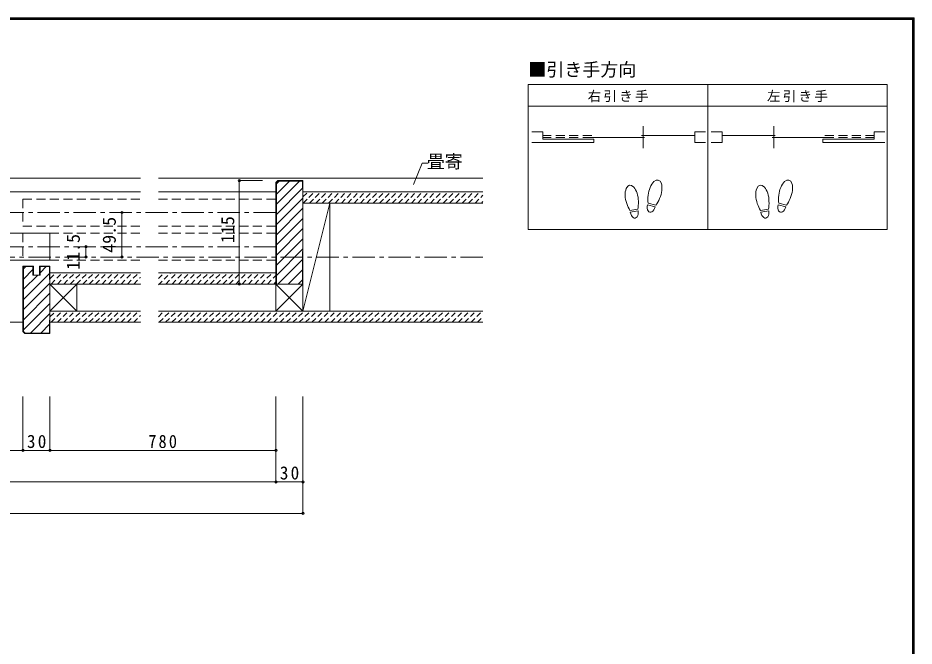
# Model space of a CAD drawing. Units: millimetres at full size, sheet at 1:5. Extents: x -973 to 977, y -701 to 696.
# Drawn here: x -19 to 977, y -2 to 696 of the extents above; entities that cross this region are included whole.
import ezdxf
from ezdxf.enums import TextEntityAlignment as Align

# ---------------------------------------------------------------- set-up
doc = ezdxf.new("R2010")
doc.units = ezdxf.units.MM
doc.header["$LTSCALE"] = 5
doc.header["$PDMODE"] = 32
doc.header["$PDSIZE"] = 2.5
for name, pattern in [('CHAIN1', [8, 5, -1, 1, -1]), ('DASHED1', [1.8, 1.2, -0.6]), ('DASHED2', [3, 2, -1])]:
    doc.linetypes.add(name, pattern=pattern)
for name, color, linetype, lineweight in [('0-1_通り芯', 4, 'CHAIN1', 9), ('0-2_柱', 3, 'Continuous', 9), ('0-3_仕上げ', 2, 'Continuous', 9), ('0-4_枠', 3, 'Continuous', 9), ('0-6_扉', 6, 'Continuous', 9), ('0-8_戸当り', 3, 'Continuous', 9), ('0-A_文字', 7, 'Continuous', 9), ('0-B_寸法', 7, 'Continuous', 9), ('0-C_ハッチ', 4, 'DASHED1', 9), ('F-1_枠', 6, 'Continuous', 9)]:
    doc.layers.add(name, color=color, linetype=linetype, lineweight=lineweight)
doc.styles.add('ＭＳ ゴシック', font='')
doc.styles.get('ＭＳ ゴシック').set_extended_font_data('MS Gothic')

msp = doc.modelspace()

# ---------------------------------------------------------------- linework, layer by layer
at = {"layer": '0-1_通り芯'}
for p, q in [((267.653, 479.5), (-523.347, 479.5)), ((267.653, 441.5), (-264.347, 441.5)), ((497.653, 430), (-742.347, 430))]:
    msp.add_line(p, q, dxfattribs=at)
at = {"layer": '0-2_柱', "color": 7}
for p, q in [((297.653, 370), (327.73, 490)), ((46.653, 400), (16.653, 370)), ((16.653, 400), (46.653, 370)), ((297.653, 400), (267.653, 370)), ((267.653, 400), (297.653, 370))]:
    msp.add_line(p, q, dxfattribs=at)
at = {"layer": '0-2_柱'}
for p, q in [((327.73, 370), (327.73, 490)), ((297.653, 400), (297.653, 370)), ((267.653, 370), (297.653, 370))]:
    msp.add_line(p, q, dxfattribs=at)
msp.add_lwpolyline([(16.653, 370), (46.653, 370), (46.653, 400), (16.653, 400)], close=True, dxfattribs=at)
msp.add_lwpolyline([(297.653, 400), (267.653, 400), (267.653, 370)], dxfattribs=at)
at = {"layer": '0-3_仕上げ'}
for p, q in [((117.153, 517.5), (-113.847, 517.5)), ((497.653, 517.5), (137.153, 517.5)), ((297.653, 502.5), (497.653, 502.5)), ((297.653, 490), (497.653, 490)), ((16.653, 412.5), (117.153, 412.5)), ((137.153, 412.5), (267.653, 412.5)), ((16.653, 400), (117.153, 400)), ((137.153, 400), (297.653, 400)), ((117.153, 370), (16.653, 370)), ((497.653, 370), (137.153, 370)), ((117.153, 357.5), (16.653, 357.5)), ((497.653, 357.5), (137.153, 357.5))]:
    msp.add_line(p, q, dxfattribs=at)
at = {"layer": '0-4_枠'}
for p, q in [((269.774, 515), (267.653, 512.879)), ((267.653, 512.879), (267.653, 400)), ((269.981, 514.5), (268.153, 512.671)), ((268.153, 400), (268.153, 512.671)), ((269.774, 515), (297.653, 515)), ((269.981, 514.5), (297.153, 514.5)), ((297.153, 514.5), (297.153, 506)), ((297.653, 515), (297.653, 400)), ((297.653, 506), (297.153, 506)), ((297.153, 436), (297.153, 400)), ((297.153, 436), (297.653, 436)), ((-13.347, 347.121), (-13.347, 420)), ((-13.347, 420), (-1.797, 420)), ((-12.847, 347.328), (-12.847, 419.5)), ((-12.847, 419.5), (-2.297, 419.5)), ((-2.297, 410), (-2.297, 419.5)), ((-1.797, 410), (-1.797, 420)), ((16.653, 420), (5.103, 420)), ((5.103, 410), (5.103, 420)), ((16.153, 419.5), (5.603, 419.5)), ((5.603, 410), (5.603, 419.5)), ((16.153, 405), (16.153, 419.5)), ((16.653, 345), (16.653, 420)), ((-2.297, 410), (5.603, 410)), ((16.153, 405), (16.653, 405)), ((267.653, 400), (297.653, 400)), ((16.153, 360), (16.653, 360)), ((16.153, 345.5), (16.153, 360)), ((-11.226, 345), (-13.347, 347.121)), ((-11.019, 345.5), (-12.847, 347.328)), ((-11.226, 345), (16.653, 345)), ((-11.019, 345.5), (16.153, 345.5))]:
    msp.add_line(p, q, dxfattribs=at)
at = {"layer": '0-4_枠', "color": 4}
for p, q in [((-113.847, 502.5), (117.153, 502.5)), ((137.153, 502.5), (267.653, 502.5)), ((-47.165, 357.5), (-13.347, 357.5))]:
    msp.add_line(p, q, dxfattribs=at)
at = {"layer": '0-6_扉', "color": 2, "linetype": 'DASHED2'}
for p, q in [((-13.347, 494.5), (117.153, 494.5)), ((137.153, 494.5), (267.653, 494.5)), ((267.653, 494.5), (267.653, 464.5)), ((137.153, 464.5), (267.653, 464.5)), ((-13.347, 456.5), (-13.347, 426.5)), ((-13.347, 456.5), (117.153, 456.5)), ((137.153, 456.5), (267.653, 456.5)), ((267.653, 456.5), (267.653, 426.5)), ((-13.347, 426.5), (117.153, 426.5)), ((137.153, 426.5), (267.653, 426.5))]:
    msp.add_line(p, q, dxfattribs=at)
at = {"layer": '0-6_扉'}
for p, q in [((-113.847, 456.5), (16.653, 456.5)), ((16.653, 456.5), (16.653, 426.5)), ((-113.847, 426.5), (16.653, 426.5))]:
    msp.add_line(p, q, dxfattribs=at)
at = {"layer": '0-6_扉', "color": 2, "linetype": 'DASHED2'}
msp.add_lwpolyline([(-13.347, 494.5), (-13.347, 464.5), (117.153, 464.5)], dxfattribs=at)
at = {"layer": '0-8_戸当り'}
for p, q in [((675.595, 550.854), (675.595, 575.654)), ((820.717, 550.854), (820.717, 575.654)), ((689.087, 485.706), (680.607, 487.978)), ((689.631, 487.735), (681.15, 490.007)), ((834.209, 485.706), (825.729, 487.978)), ((834.753, 487.735), (826.272, 490.007)), ((669.62, 483.378), (660.973, 481.853)), ((669.984, 481.31), (661.338, 479.785)), ((814.742, 483.378), (806.096, 481.853)), ((815.107, 481.31), (806.46, 479.785))]:
    msp.add_line(p, q, dxfattribs=at)
at = {"layer": '0-8_戸当り', "linetype": 'DASHED2'}
for p, q in [((618.633, 565.254), (564.072, 565.254)), ((618.633, 562.854), (564.072, 562.854)), ((877.678, 565.254), (932.239, 565.254)), ((877.678, 562.854), (932.239, 562.854))]:
    msp.add_line(p, q, dxfattribs=at)
at = {"layer": '0-8_戸当り', "color": 2}
for p, q in [((564.072, 561.054), (621.033, 561.054)), ((618.633, 562.854), (677.195, 562.854)), ((621.033, 557.454), (621.033, 561.054)), ((673.995, 565.254), (732.956, 565.254)), ((822.317, 565.254), (763.356, 565.254)), ((877.678, 562.854), (819.117, 562.854)), ((875.278, 557.454), (875.278, 561.054)), ((932.239, 561.054), (875.278, 561.054)), ((621.033, 557.454), (552.072, 557.454)), ((732.956, 557.454), (744.956, 557.454)), ((763.356, 557.454), (751.356, 557.454)), ((875.278, 557.454), (944.239, 557.454))]:
    msp.add_line(p, q, dxfattribs=at)
for points in [[(564.072, 561.054), (564.072, 569.254), (552.072, 569.254)], [(732.956, 557.454), (732.956, 569.254), (744.956, 569.254)], [(763.356, 557.454), (763.356, 569.254), (751.356, 569.254)], [(932.239, 561.054), (932.239, 569.254), (944.239, 569.254)]]:
    msp.add_lwpolyline(points, dxfattribs=at)
at = {"layer": '0-8_戸当り'}
for centre, major_axis, ratio, start_param, end_param in [((662.958, 495.877), (-2.445, 13.867), 0.5, 4.3405914, 8.2257792), ((688.876, 501.878), (3.644, 13.601), 0.5, 4.3405914, 8.2257792), ((808.08, 495.877), (-2.445, 13.867), 0.5, 4.3405914, 8.2257792), ((833.998, 501.878), (3.644, 13.601), 0.5, 4.3405914, 8.2257792), ((688.771, 501.489), (4.416, 16.48), 0.4, 1.8506333, 2.4428768), ((833.894, 501.489), (4.416, 16.48), 0.4, 1.8506333, 2.4428768), ((663.028, 495.481), (-2.963, 16.802), 0.4, 1.8506333, 2.4428768), ((663.028, 495.481), (-2.963, 16.802), 0.4, 3.8403085, 4.432552), ((684.847, 486.842), (1.894, 7.067), 0.6, 1.5707963, 4.712389), ((688.771, 501.489), (4.416, 16.48), 0.4, 3.8403085, 4.432552), ((808.15, 495.481), (-2.963, 16.802), 0.4, 1.8506333, 2.4428768), ((808.15, 495.481), (-2.963, 16.802), 0.4, 3.8403085, 4.432552), ((829.969, 486.842), (1.894, 7.067), 0.6, 1.5707963, 4.712389), ((833.894, 501.489), (4.416, 16.48), 0.4, 3.8403085, 4.432552), ((665.661, 480.548), (-1.27, 7.205), 0.6, 1.5707963, 4.712389), ((810.783, 480.548), (-1.27, 7.205), 0.6, 1.5707963, 4.712389)]:
    msp.add_ellipse(centre, major_axis=major_axis, ratio=ratio, start_param=start_param, end_param=end_param, dxfattribs=at)
at = {"layer": '0-A_文字', "color": 3}
for p, q in [((946.639, 621.667), (548.072, 621.667)), ((548.072, 460.667), (548.072, 621.667)), ((747.356, 460.667), (747.356, 621.667)), ((946.639, 460.667), (946.639, 621.667)), ((548.072, 597.667), (946.639, 597.667)), ((946.639, 460.667), (548.072, 460.667))]:
    msp.add_line(p, q, dxfattribs=at)
at = {"layer": '0-A_文字'}
for p in [(420.33, 510.76), (436.887, 534.482)]:
    msp.add_line(p, (430.293, 534.482), dxfattribs=at)
at = {"layer": '0-B_寸法', "color": 4}
for p, q in [((227.012, 515), (252.653, 515)), ((227.012, 515), (227.012, 400)), ((96.653, 430), (96.653, 479.5)), ((56.653, 430), (56.653, 441.5)), ((227.012, 400), (252.653, 400)), ((-13.347, 215), (-13.347, 275)), ((16.653, 215), (16.653, 275)), ((267.653, 180), (267.653, 275)), ((297.653, 145), (297.653, 275)), ((-512.347, 215), (-13.347, 215)), ((-13.347, 215), (16.653, 215)), ((16.653, 215), (267.653, 215)), ((267.653, 180), (-512.347, 180)), ((297.653, 180), (267.653, 180)), ((-542.347, 145), (297.653, 145))]:
    msp.add_line(p, q, dxfattribs=at)
at = {"layer": '0-B_寸法'}
for p in [(227.012, 515), (96.653, 479.5), (56.653, 441.5), (56.653, 430), (96.653, 430), (227.012, 400), (-13.347, 215), (16.653, 215), (267.653, 215), (267.653, 180), (297.653, 180), (297.653, 145)]:
    msp.add_point(p, dxfattribs=at)
at = {"layer": '0-C_ハッチ', "linetype": 'Continuous'}
for p, q in [((271.267, 514.5), (268.153, 511.386)), ((293.894, 514.5), (268.153, 488.759)), ((282.581, 514.5), (268.153, 500.072)), ((297.153, 506.445), (268.153, 477.445)), ((297.653, 495.631), (268.153, 466.131)), ((297.653, 484.318), (268.153, 454.818)), ((297.653, 473.004), (268.153, 443.504)), ((297.653, 461.69), (268.153, 432.19)), ((297.653, 450.377), (268.153, 420.876)), ((297.653, 439.063), (268.153, 409.563)), ((-10.134, 419.5), (-12.847, 416.787)), ((12.494, 419.5), (5.603, 412.609)), ((297.153, 427.249), (269.904, 400)), ((-2.297, 416.023), (-12.847, 405.473)), ((16.153, 411.846), (-12.847, 382.846)), ((2.994, 410), (-12.847, 394.159)), ((297.153, 415.936), (281.218, 400)), ((16.653, 401.032), (-12.847, 371.532)), ((297.153, 404.622), (292.531, 400)), ((16.653, 389.718), (-12.847, 360.218)), ((16.653, 378.404), (-12.847, 348.904)), ((16.653, 367.091), (-4.938, 345.5)), ((16.153, 355.277), (6.376, 345.5))]:
    msp.add_line(p, q, dxfattribs=at)
at = {"layer": '0-C_ハッチ'}
for p, q in [((297.653, 496.768), (303.385, 502.5)), ((297.956, 490), (310.456, 502.5)), ((305.027, 490), (317.527, 502.5)), ((312.098, 490), (324.598, 502.5)), ((319.169, 490), (331.669, 502.5)), ((326.24, 490), (338.74, 502.5)), ((333.311, 490), (345.811, 502.5)), ((340.382, 490), (352.882, 502.5)), ((347.453, 490), (359.953, 502.5)), ((354.524, 490), (367.024, 502.5)), ((361.595, 490), (374.095, 502.5)), ((368.666, 490), (381.166, 502.5)), ((375.737, 490), (388.237, 502.5)), ((382.809, 490), (395.309, 502.5)), ((389.88, 490), (402.38, 502.5)), ((396.951, 490), (409.451, 502.5)), ((404.022, 490), (416.522, 502.5)), ((411.093, 490), (423.593, 502.5)), ((418.164, 490), (430.664, 502.5)), ((425.235, 490), (437.735, 502.5)), ((432.306, 490), (444.806, 502.5)), ((439.377, 490), (451.877, 502.5)), ((446.448, 490), (458.948, 502.5)), ((453.519, 490), (466.019, 502.5)), ((460.59, 490), (473.09, 502.5)), ((467.661, 490), (480.161, 502.5)), ((474.732, 490), (487.232, 502.5)), ((481.803, 490), (494.303, 502.5)), ((488.875, 490), (497.653, 498.779)), ((495.946, 490), (497.653, 491.707)), ((16.653, 405.829), (23.324, 412.5)), ((17.895, 400), (30.395, 412.5)), ((24.966, 400), (37.466, 412.5)), ((32.037, 400), (44.537, 412.5)), ((39.108, 400), (51.608, 412.5)), ((46.179, 400), (58.679, 412.5)), ((53.25, 400), (65.75, 412.5)), ((60.321, 400), (72.821, 412.5)), ((67.392, 400), (79.892, 412.5)), ((74.463, 400), (86.963, 412.5)), ((81.534, 400), (94.034, 412.5)), ((88.605, 400), (101.105, 412.5)), ((95.676, 400), (108.176, 412.5)), ((102.748, 400), (115.248, 412.5)), ((137.153, 406.121), (143.532, 412.5)), ((137.153, 399.05), (150.603, 412.5)), ((145.174, 400), (157.674, 412.5)), ((152.245, 400), (164.745, 412.5)), ((159.316, 400), (171.816, 412.5)), ((166.387, 400), (178.887, 412.5)), ((173.458, 400), (185.958, 412.5)), ((180.529, 400), (193.029, 412.5)), ((187.6, 400), (200.1, 412.5)), ((194.671, 400), (207.171, 412.5)), ((201.743, 400), (214.243, 412.5)), ((208.814, 400), (221.314, 412.5)), ((215.885, 400), (228.385, 412.5)), ((222.956, 400), (235.456, 412.5)), ((230.027, 400), (242.527, 412.5)), ((237.098, 400), (249.598, 412.5)), ((244.169, 400), (256.669, 412.5)), ((251.24, 400), (263.74, 412.5)), ((258.311, 400), (267.653, 409.342)), ((109.819, 400), (117.153, 407.334)), ((116.89, 400), (117.153, 400.263)), ((265.382, 400), (267.653, 402.271)), ((16.653, 363.403), (23.25, 370)), ((17.821, 357.5), (30.321, 370)), ((24.892, 357.5), (37.392, 370)), ((31.963, 357.5), (44.463, 370)), ((39.034, 357.5), (51.534, 370)), ((46.105, 357.5), (58.605, 370)), ((53.176, 357.5), (65.676, 370)), ((60.248, 357.5), (72.748, 370)), ((67.319, 357.5), (79.819, 370)), ((74.39, 357.5), (86.89, 370)), ((81.461, 357.5), (93.961, 370)), ((88.532, 357.5), (101.032, 370)), ((95.603, 357.5), (108.103, 370)), ((102.674, 357.5), (115.174, 370)), ((137.153, 363.695), (143.458, 370)), ((138.029, 357.5), (150.529, 370)), ((145.1, 357.5), (157.6, 370)), ((152.171, 357.5), (164.671, 370)), ((159.243, 357.5), (171.743, 370)), ((166.314, 357.5), (178.814, 370)), ((173.385, 357.5), (185.885, 370)), ((180.456, 357.5), (192.956, 370)), ((187.527, 357.5), (200.027, 370)), ((194.598, 357.5), (207.098, 370)), ((201.669, 357.5), (214.169, 370)), ((208.74, 357.5), (221.24, 370)), ((215.811, 357.5), (228.311, 370)), ((222.882, 357.5), (235.382, 370)), ((229.953, 357.5), (242.453, 370)), ((237.024, 357.5), (249.524, 370)), ((244.095, 357.5), (256.595, 370)), ((251.166, 357.5), (263.666, 370)), ((258.237, 357.5), (270.737, 370)), ((265.309, 357.5), (277.809, 370)), ((272.38, 357.5), (284.88, 370)), ((279.451, 357.5), (291.951, 370)), ((286.522, 357.5), (299.022, 370)), ((293.593, 357.5), (306.093, 370)), ((300.664, 357.5), (313.164, 370)), ((307.735, 357.5), (320.235, 370)), ((314.806, 357.5), (327.306, 370)), ((321.877, 357.5), (334.377, 370)), ((328.948, 357.5), (341.448, 370)), ((336.019, 357.5), (348.519, 370)), ((343.09, 357.5), (355.59, 370)), ((350.161, 357.5), (362.661, 370)), ((357.232, 357.5), (369.732, 370)), ((364.303, 357.5), (376.803, 370)), ((371.375, 357.5), (383.875, 370)), ((378.446, 357.5), (390.946, 370)), ((385.517, 357.5), (398.017, 370)), ((392.588, 357.5), (405.088, 370)), ((399.659, 357.5), (412.159, 370)), ((406.73, 357.5), (419.23, 370)), ((413.801, 357.5), (426.301, 370)), ((420.872, 357.5), (433.372, 370)), ((427.943, 357.5), (440.443, 370)), ((435.014, 357.5), (447.514, 370)), ((442.085, 357.5), (454.585, 370)), ((449.156, 357.5), (461.656, 370)), ((456.227, 357.5), (468.727, 370)), ((463.298, 357.5), (475.798, 370)), ((470.369, 357.5), (482.869, 370)), ((477.441, 357.5), (489.941, 370)), ((484.512, 357.5), (497.012, 370)), ((109.745, 357.5), (117.153, 364.908)), ((491.583, 357.5), (497.653, 363.57)), ((116.816, 357.5), (117.153, 357.837))]:
    msp.add_line(p, q, dxfattribs=at)
at = {"layer": 'F-1_枠'}
for p, q in [((-973.347, 695.833), (976.653, 695.833)), ((-973.347, 695), (976.653, 695)), ((-973.347, 694.167), (976.653, 694.167)), ((974.986, 695.833), (974.986, -700.833)), ((975.82, 695.833), (975.82, -700.833)), ((976.653, 695.833), (976.653, -700.833))]:
    msp.add_line(p, q, dxfattribs=at)

# ---------------------------------------------------------------- texts
at = {"layer": '0-A_文字', "style": 'ＭＳ ゴシック'}
for s, p in [('■引き手方向', (548.072, 626.667)), ('畳寄', (435.293, 524.482))]:
    msp.add_text(s, height=14.66, dxfattribs=at).set_placement(p, align=Align.BOTTOM_LEFT)
at = {"layer": '0-A_文字', "char_height": 11, "attachment_point": 7, "style": 'ＭＳ ゴシック'}
for s, insert in [('\\T1.17;右引き手', (613.964, 602.167)), ('\\T1.17;左引き手', (813.248, 602.167))]:
    msp.add_mtext(s, dxfattribs=dict(at, insert=insert))
at = {"layer": '0-B_寸法', "style": 'ＭＳ ゴシック'}
for s, p in [('49.5', (94.153, 434.75)), ('115', (225.762, 445.5)), ('11.5', (54.153, 415.75))]:
    msp.add_text(s, height=14.66, rotation=90, dxfattribs=at).set_placement(p, align=Align.BOTTOM_LEFT)
at = {"layer": '0-B_寸法', "char_height": 14.66, "attachment_point": 7, "style": 'ＭＳ ゴシック'}
for s, insert in [('\\T1.27;\\W0.95;30', (-8.972, 217.5)), ('\\T1.27;\\W0.9;780', (125.903, 217.5)), ('\\T1.27;\\W0.95;30', (272.028, 182.5))]:
    msp.add_mtext(s, dxfattribs=dict(at, insert=insert))

doc.saveas('drawing.dxf')
